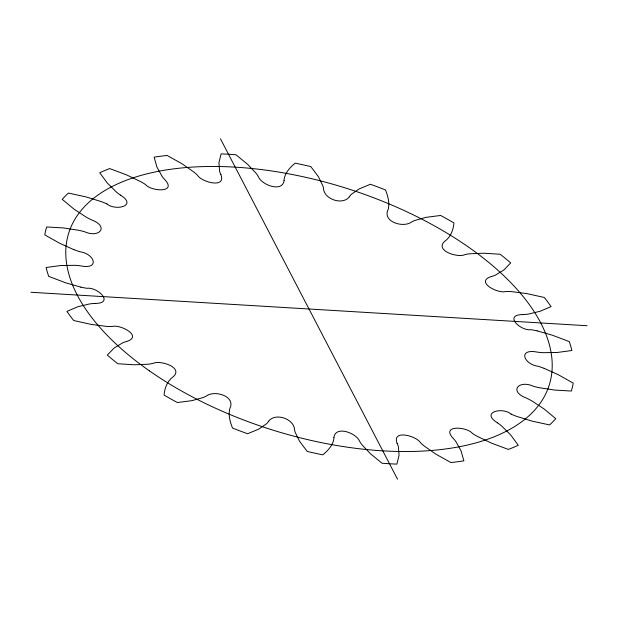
<?xml version="1.0" encoding="UTF-8"?>
<svg xmlns="http://www.w3.org/2000/svg" width="618" height="618" viewBox="0 0 618 618"><rect width="100%" height="100%" fill="white"/><g stroke="black" fill="none" stroke-linecap="round" stroke-linejoin="round"><path stroke-width="0.93" d="M349.34 196.825C342.812 205.423 324.921 199.552 323.546 189.178A43.183 21.653 17.6 0 0 322.835 185.755L318.471 176.794L310.8 166.582A274.894 137.86 17.6 0 0 295.195 163.16C290.591 166.914 286.211 171.51 284.527 177.351A43.183 21.653 17.6 0 0 284.087 180.518M268.66 421.175C275.188 412.585 293.079 418.448 294.454 428.822A43.183 21.653 17.6 0 0 295.165 432.245L299.529 441.206L307.2 451.418A274.894 137.86 17.6 0 0 322.805 454.84C327.409 451.086 331.789 446.49 333.473 440.649A43.183 21.653 17.6 0 0 333.913 437.482M126.535 341.499C143.631 336.3 119.73 323.824 111.997 326.543A43.183 21.653 17.6 0 1 106.296 326.366L91.155 324.396L73.712 320.533A274.894 137.86 17.6 0 1 66.914 311.395L77.976 306.698L89.595 303.932A43.183 21.653 17.6 0 1 94.793 303.438M491.464 276.501C474.369 281.7 498.27 294.176 506.003 291.457A43.183 21.653 17.6 0 1 511.704 291.634L526.845 293.604L544.288 297.467A274.894 137.86 17.6 0 1 551.086 306.605L540.024 311.302L528.405 314.068A43.183 21.653 17.6 0 1 523.207 314.562M94.801 303.446C115.087 303.453 97.343 286.744 86.922 288.297A43.183 21.653 17.6 0 1 80.85 287.123M523.199 314.554C502.913 314.547 520.657 331.256 531.078 329.703A43.183 21.653 17.6 0 1 537.15 330.877M30.9 292.268L587.1 325.732M537.15 330.862L552.477 335.25L569.302 341.623A274.894 137.86 17.6 0 1 571.874 350.506L557.451 352.453L543.461 352.685A43.183 21.653 17.6 0 1 537.583 352.167C517.621 348.058 523.492 364.365 538.162 366.265A43.183 21.653 17.6 0 1 544.11 368.343M80.85 287.138L65.523 282.75L48.698 276.377A274.894 137.86 17.6 0 1 46.126 267.494L60.549 265.547L74.539 265.315A43.183 21.653 17.6 0 1 80.417 265.833C100.379 269.942 94.508 253.635 79.838 251.735A43.183 21.653 17.6 0 1 73.89 249.657M544.11 368.336L558.386 374.763L573.234 383.129A274.894 137.86 17.6 0 1 571.356 391.039L554.755 390.082L539.514 387.756A43.183 21.653 17.6 0 1 533.434 386.273C518.726 379.576 508.344 391.418 526.683 398.201A43.183 21.653 17.6 0 1 532.021 401.005L544.087 408.954L555.752 418.641A274.894 137.86 17.6 0 1 549.595 424.929L532.152 421.144L516.895 416.455A43.183 21.653 17.6 0 1 511.101 414.114M73.89 249.664L59.614 243.237L44.766 234.871A274.894 137.86 17.6 0 1 46.644 226.96L63.245 227.918L78.486 230.244A43.183 21.653 17.6 0 1 84.566 231.727C99.289 238.417 109.664 226.597 91.317 219.799A43.183 21.653 17.6 0 1 85.979 216.995L73.913 209.046L62.248 199.359A274.894 137.86 17.6 0 1 68.405 193.071L85.848 196.856L101.105 201.545A43.183 21.653 17.6 0 1 106.899 203.886M106.891 203.894C115.643 211.333 137.938 205.771 120.433 195.103M511.109 414.106C502.357 406.667 480.062 412.229 497.567 422.897M397.104 443.369C391.573 429.077 416.602 435.953 420.479 442.689A43.183 21.653 17.6 0 0 424.342 446.111L436.007 454.23L450.931 462.55A274.894 137.86 17.6 0 0 463.863 460.843L461.059 450.924L456.099 441.924A43.183 21.653 17.6 0 0 453.195 438.371C440.418 424.697 467.123 426.629 472.415 433.434A43.183 21.653 17.6 0 0 477.444 436.439L491.472 443.121L508.336 449.425A274.894 137.86 17.6 0 0 518.286 445.261L510.746 435.041L501.878 426.211A43.183 21.653 17.6 0 0 497.583 422.89M220.896 174.631C226.427 188.923 201.398 182.047 197.521 175.311A43.183 21.653 17.6 0 0 193.658 171.889L181.993 163.77L167.069 155.45A274.894 137.86 17.6 0 0 154.137 157.157L156.941 167.076L161.901 176.076A43.183 21.653 17.6 0 0 164.805 179.629C177.582 193.303 150.877 191.371 145.585 184.566A43.183 21.653 17.6 0 0 140.556 181.561L126.528 174.879L109.664 168.575A274.894 137.86 17.6 0 0 99.714 172.739L107.254 182.959L116.122 191.789A43.183 21.653 17.6 0 0 120.417 195.11M220.456 138.78L397.544 479.22M333.89 437.474C335.543 425.169 356.316 433.079 359.514 441.105A43.183 21.653 17.6 0 0 361.893 444.674L370.252 453.573L382.024 463.23A274.894 137.86 17.6 0 0 396.895 464.126L399.058 455.304L398.409 446.868A43.183 21.653 17.6 0 0 397.127 443.369M284.11 180.526C282.457 192.831 261.684 184.921 258.486 176.895A43.183 21.653 17.6 0 0 256.107 173.326L247.748 164.427L235.976 154.77A274.894 137.86 17.6 0 0 221.105 153.874L218.942 162.696L219.591 171.132A43.183 21.653 17.6 0 0 220.873 174.631M491.488 276.516A43.183 21.653 17.6 0 0 495.566 275.033L503.871 269.966L510.692 262.905A274.894 137.86 17.6 0 0 500.209 254.253L483.562 253.21L469.827 253.789A43.183 21.653 17.6 0 0 464.952 254.616C457.938 258.185 434.006 250.491 444.952 241.082A43.183 21.653 17.6 0 0 447.625 238.757C451.611 234.5 453.45 228.645 453.952 222.928A274.894 137.86 17.6 0 0 440.634 215.466L426.134 217.335L414.933 220.425A43.183 21.653 17.6 0 0 411.271 222.202C403.508 227.741 384.048 222.387 387.432 211.163A43.183 21.653 17.6 0 0 388.452 208.173C389.618 201.978 387.749 195.667 385.477 189.935A274.894 137.86 17.6 0 0 370.406 184.257L359.228 188.884L351.449 194.237A43.183 21.653 17.6 0 0 349.309 196.818M126.512 341.484A43.183 21.653 17.6 0 0 122.434 342.967L114.129 348.034L107.308 355.095A274.894 137.86 17.6 0 0 117.791 363.747L134.438 364.79L148.173 364.211A43.183 21.653 17.6 0 0 153.048 363.384C160.07 359.823 183.986 367.501 173.048 376.918A43.183 21.653 17.6 0 0 170.375 379.243C166.389 383.5 164.55 389.355 164.048 395.072A274.894 137.86 17.6 0 0 177.366 402.534L191.866 400.665L203.067 397.575A43.183 21.653 17.6 0 0 206.729 395.798C214.485 390.259 233.944 395.613 230.568 406.837A43.183 21.653 17.6 0 0 229.548 409.827C228.382 416.022 230.251 422.333 232.522 428.065A274.894 137.86 17.6 0 0 247.594 433.743L258.772 429.116L266.551 423.763A43.183 21.653 17.6 0 0 268.691 421.182M149.517 370.924A251.989 126.373 17.6 0 0 547.764 389.216A251.989 126.373 17.6 0 0 229.718 166.86A251.989 126.373 17.6 0 0 149.517 370.924"/></g></svg>
